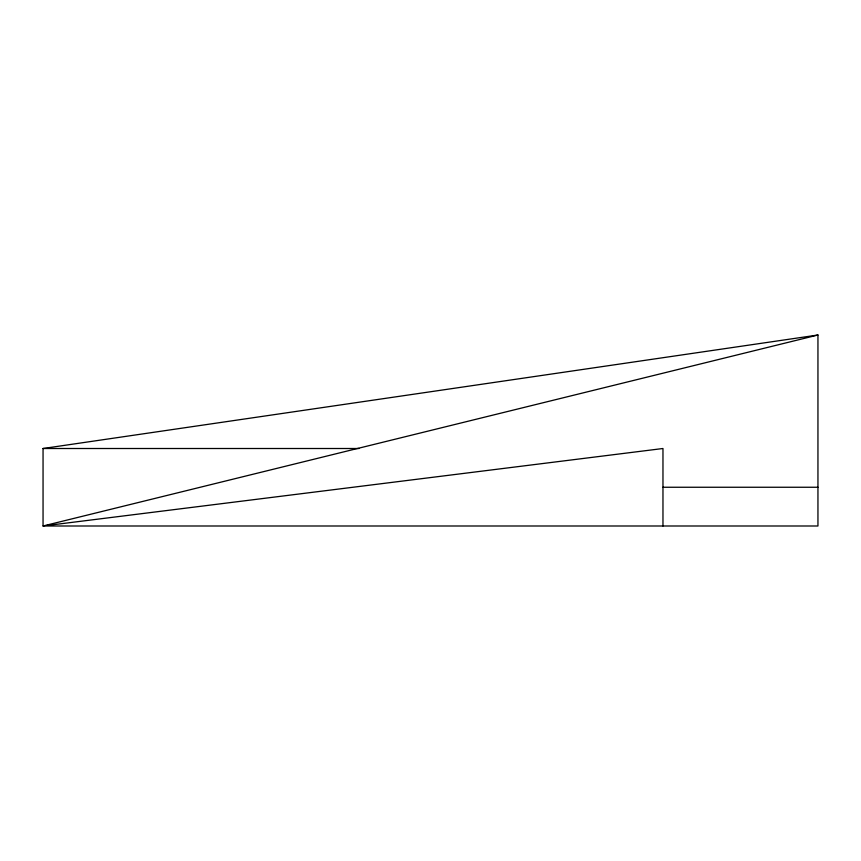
<?xml version="1.0" encoding="UTF-8"?>
<svg xmlns="http://www.w3.org/2000/svg" width="861" height="861" viewBox="0 0 861 861"><rect width="100%" height="100%" fill="white"/><g stroke="black" fill="none" stroke-linecap="round" stroke-linejoin="round"><path stroke-width="1.29" d="M817.95 335.004L43.05 525.996L43.05 448.506L817.95 335.004L817.95 525.996L43.05 525.996L662.97 448.506L662.97 525.996M43.05 448.506L359.059 448.506M662.97 487.251L817.95 487.251"/></g></svg>
